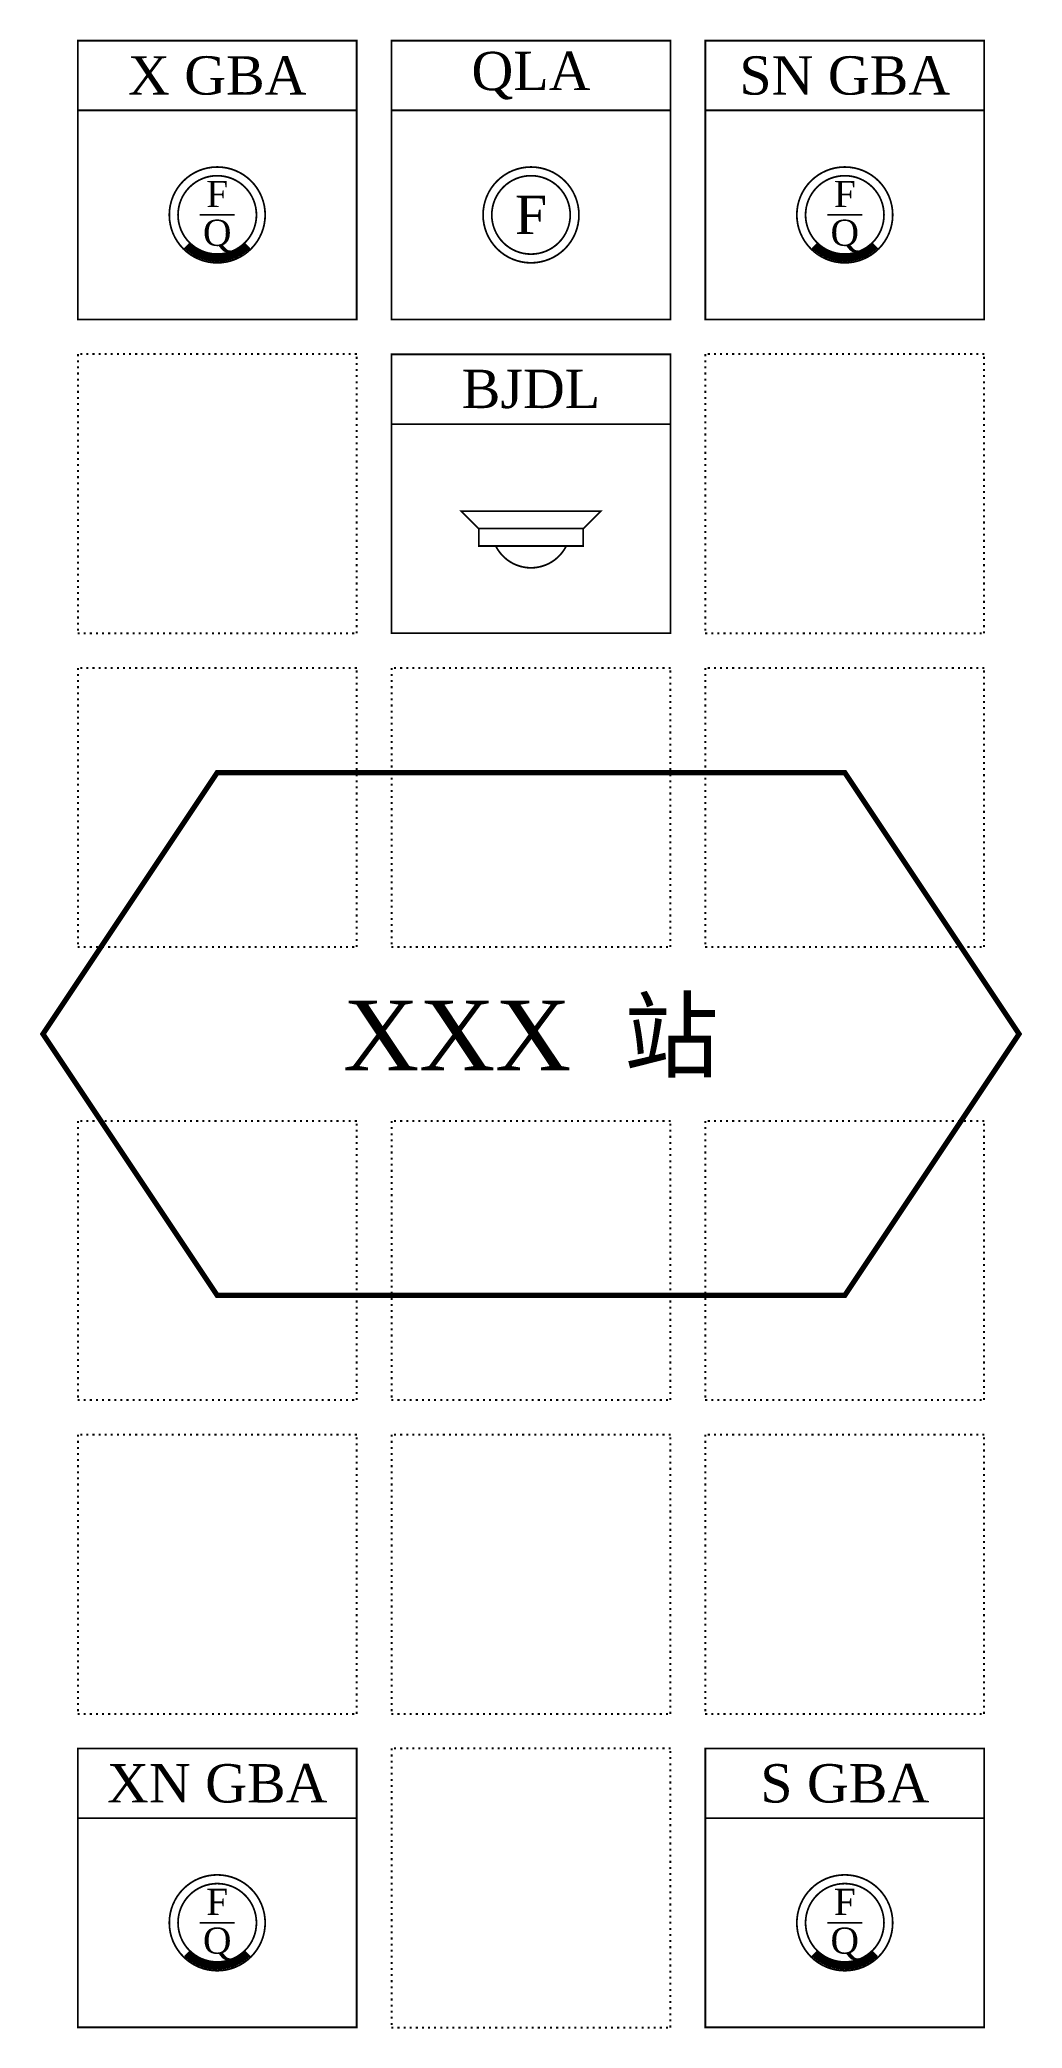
# Model space of a CAD drawing. Header units: millimetres. Extents: x -28 to 28, y -57 to 57.
import ezdxf
from ezdxf.enums import TextEntityAlignment as Align

# ---------------------------------------------------------------- set-up
doc = ezdxf.new("R2010")
doc.units = ezdxf.units.MM
doc.linetypes.add('DOT', pattern=[0.25, 0, -0.25])
doc.styles.add('CHINESE', font='TIMES.TTF')

msp = doc.modelspace()

# ---------------------------------------------------------------- linework, layer by layer
at = {"color": 7, "linetype": 'Continuous', "const_width": 0.1}
for points in [[(-26, 41), (-10, 41), (-10, 57), (-26, 57)], [(-26, -57), (-10, -57), (-10, -41), (-26, -41)], [(10, -57), (26, -57), (26, -41), (10, -41)]]:
    msp.add_lwpolyline(points, close=True, dxfattribs=at)
at = {"color": 7}
for points, const_width in [([(-8, 41), (8, 41), (8, 57), (-8, 57)], 0.1), ([(10, 41), (26, 41), (26, 57), (10, 57)], 0.1), ([(-8, 23), (8, 23), (8, 39), (-8, 39)], 0.1), ([(-4, 30), (4, 30), (3, 29), (-3, 29)], 0.1), ([(-18, -15), (18, -15), (28, 0), (18, 15), (-18, 15), (-28, 0)], 0.3)]:
    msp.add_lwpolyline(points, close=True, dxfattribs=dict(at, const_width=const_width))
at = {"color": 7, "linetype": 'Continuous', "const_width": 0.1}
for points in [[(-26, 53), (-10, 53)], [(-26, -45), (-10, -45)], [(10, -45), (26, -45)]]:
    msp.add_lwpolyline(points, dxfattribs=at)
at = {"color": 7, "const_width": 0.1}
for points in [[(-8, 53), (8, 53)], [(10, 53), (26, 53)], [(-8, 35), (8, 35)], [(-3, 29), (-3, 28), (3, 28), (3, 29)]]:
    msp.add_lwpolyline(points, dxfattribs=at)
at = {"color": 1, "linetype": 'Continuous', "const_width": 0.1}
for points in [[(-20.75, 47, 1), (-15.25, 47, 1)], [(-20.25, 47, 1), (-15.75, 47, 1)], [(-20.75, -51, 1), (-15.25, -51, 1)], [(-20.25, -51, 1), (-15.75, -51, 1)], [(15.25, -51, 1), (20.75, -51, 1)], [(15.75, -51, 1), (20.25, -51, 1)]]:
    msp.add_lwpolyline(points, format="xyb", close=True, dxfattribs=at)
at = {"color": 7, "const_width": 0.1}
for points in [[(-2.75, 47, 1), (2.75, 47, 1)], [(-2.25, 47, 1), (2.25, 47, 1)]]:
    msp.add_lwpolyline(points, format="xyb", close=True, dxfattribs=at)
at = {"color": 1, "const_width": 0.1}
for points in [[(15.25, 47, 1), (20.75, 47, 1)], [(15.75, 47, 1), (20.25, 47, 1)]]:
    msp.add_lwpolyline(points, format="xyb", close=True, dxfattribs=at)
at = {"color": 1, "linetype": 'Continuous', "const_width": 0.1}
for points in [[(-19, 47), (-17, 47)], [(-19, -51), (-17, -51)], [(17, -51), (19, -51)]]:
    msp.add_lwpolyline(points, dxfattribs=at)
at = {"color": 1, "const_width": 0.1}
msp.add_lwpolyline([(17, 47), (19, 47)], dxfattribs=at)
at = {"color": 1, "linetype": 'Continuous', "const_width": 0.5}
for points in [[(-19.73, 45.27, 0.414214), (-16.27, 45.27, 0.414214)], [(-19.73, -52.73, 0.414214), (-16.27, -52.73, 0.414214)], [(16.27, -52.73, 0.414214), (19.73, -52.73, 0.414214)]]:
    msp.add_lwpolyline(points, format="xyb", dxfattribs=at)
at = {"color": 1, "const_width": 0.5}
msp.add_lwpolyline([(16.27, 45.27, 0.414214), (19.73, 45.27, 0.414214)], format="xyb", dxfattribs=at)
at = {"color": 253, "linetype": 'DOT'}
for points in [[(-26, 23), (-10, 23), (-10, 39), (-26, 39)], [(10, 23), (26, 23), (26, 39), (10, 39)], [(-26, 5), (-10, 5), (-10, 21), (-26, 21)], [(-8, 5), (8, 5), (8, 21), (-8, 21)], [(10, 5), (26, 5), (26, 21), (10, 21)], [(-26, -21), (-10, -21), (-10, -5), (-26, -5)], [(-8, -21), (8, -21), (8, -5), (-8, -5)], [(10, -21), (26, -21), (26, -5), (10, -5)], [(-26, -39), (-10, -39), (-10, -23), (-26, -23)], [(-8, -39), (8, -39), (8, -23), (-8, -23)], [(10, -39), (26, -39), (26, -23), (10, -23)], [(-8, -57), (8, -57), (8, -41), (-8, -41)]]:
    msp.add_lwpolyline(points, close=True, dxfattribs=at)
at = {"color": 7, "const_width": 0.1}
msp.add_lwpolyline([(-2.02, 28, 0.284915), (0, 26.75, 0.284915), (2.02, 28, 0.284915)], format="xyb", dxfattribs=at)

# ---------------------------------------------------------------- texts
at = {"color": 7, "linetype": 'Continuous', "style": 'CHINESE'}
for s, p in [('X GBA', (-18, 55)), ('XN GBA', (-18, -43)), ('S GBA', (18, -43))]:
    msp.add_text(s, height=2.2, dxfattribs=at).set_placement(p, align=Align.MIDDLE)
at = {"color": 7, "style": 'CHINESE'}
for s, height, p in [('QLA', 2.2, (0, 55)), ('SN GBA', 2.2, (18, 55)), ('F', 2.2, (0, 47)), ('BJDL', 2.2, (0, 37)), ('XXX  站', 4, (0, 0))]:
    msp.add_text(s, height=height, dxfattribs=at).set_placement(p, align=Align.MIDDLE)
at = {"color": 1, "linetype": 'Continuous', "style": 'CHINESE'}
for s, p in [('F', (-18, 48.2)), ('Q', (-18, 45.8)), ('F', (-18, -49.8)), ('F', (18, -49.8)), ('Q', (-18, -52.2)), ('Q', (18, -52.2))]:
    msp.add_text(s, height=1.5, dxfattribs=at).set_placement(p, align=Align.MIDDLE)
at = {"color": 1, "style": 'CHINESE'}
for s, p in [('F', (18, 48.2)), ('Q', (18, 45.8))]:
    msp.add_text(s, height=1.5, dxfattribs=at).set_placement(p, align=Align.MIDDLE)

doc.saveas('drawing.dxf')
